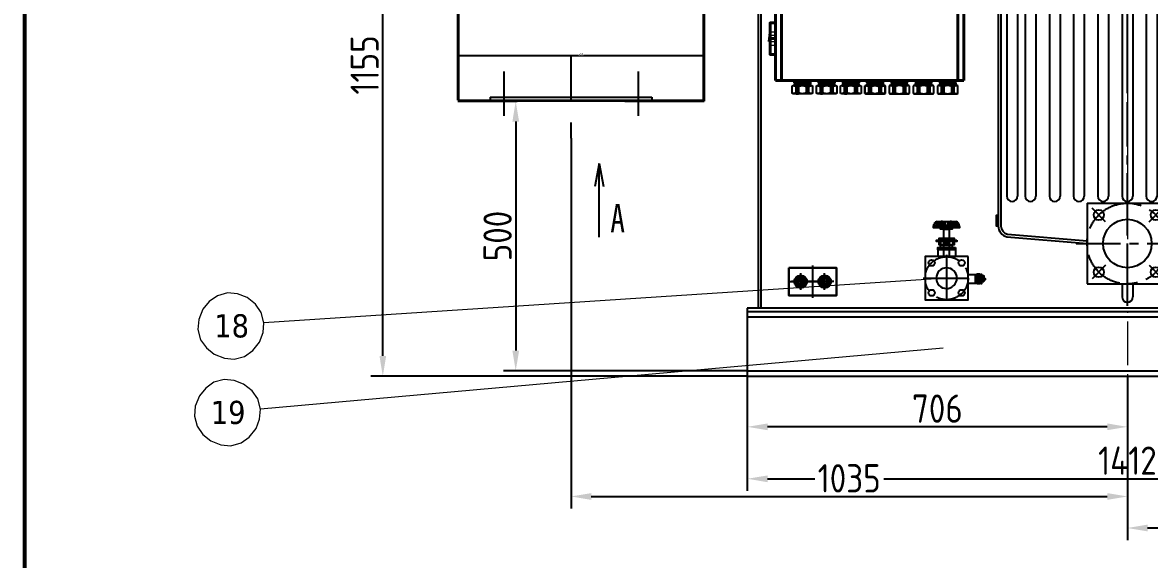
# Model space of a CAD drawing. Header units: millimetres. Extents: x 834 to 15818, y 1166 to 7882.
# Drawn here: x 1418 to 3511, y 5020 to 6016 of the extents above; entities that cross this region are included whole.
import ezdxf

# ---------------------------------------------------------------- set-up
doc = ezdxf.new("R2010")
doc.units = ezdxf.units.MM
doc.header["$LTSCALE"] = 13
for name, pattern in [('4 点画线', [9, 6.25, -1.25, 0.25, -1.25]), ('CENTER', [50.8, 31.75, -6.35, 6.35, -6.35]), ('CENTERX2', [101.6, 63.5, -12.7, 12.7, -12.7]), ('EB_DASHDOT', [39, 30, -3, 3, -3]), ('HIDDEN', [9.525, 6.35, -3.175])]:
    doc.linetypes.add(name, pattern=pattern)
doc.layers.get('0').update_dxf_attribs({"color": 1, "linetype": 'CENTER'})
for name, color, linetype in [('1', 4, 'Continuous'), ('2', 3, 'Continuous'), ('4', 2, 'HIDDEN'), ('粗实线', 4, 'Continuous')]:
    doc.layers.add(name, color=color, linetype=linetype)
for name, color, linetype, lineweight in [('2-0.13', 3, 'Continuous', 13), ('CAXA1', 1, 'EB_DASHDOT', 25), ('标注、文本', 3, 'Continuous', 25), ('铁心', 3, 'Continuous', 0)]:
    doc.layers.add(name, color=color, linetype=linetype, lineweight=lineweight)
doc.styles.add('11', font='')
doc.styles.get("Standard").update_dxf_attribs({"font": 'gbenor.shx', "bigfont": 'gbcbig.shx'})
doc.styles.add('Tahoma$001', font='tahoma.ttf', dxfattribs={"height": 2.159784})
doc.styles.get('11').set_extended_font_data('FangSong_GB2312')
doc.dimstyles.new('丁晓菲', dxfattribs={"dimscale": 15, "dimtxt": 3.5, "dimasz": 2.5, "dimexe": 1.5, "dimexo": 0, "dimgap": 0.5, "dimtad": 1, "dimtoh": 1, "dimtxsty": 'Standard', "dimcen": 2.5, "dimclrd": 3, "dimclre": 3, "dimclrt": 2, "dimadec": 0, "dimazin": 0, "dimtfac": 1, "dimtmove": 0, "dimatfit": 2, "dimfxl": 1.5, "dimarcsym": 0})

# ---------------------------------------------------------------- blocks, each defined once
blk = doc.blocks.new('12584251')
for p, q in [((84533.1, -183664.3), (84508.1, -183639.2)), ((84613.8, -183664.3), (84638.9, -183639.2)), ((85073.1, -183664.3), (85048.1, -183639.2)), ((85153.8, -183664.3), (85178.9, -183639.2)), ((84533.1, -183745), (84508.1, -183770)), ((84613.8, -183745), (84638.9, -183770)), ((85073.1, -183745), (85048.1, -183770)), ((85153.8, -183745), (85178.9, -183770)), ((84533.1, -184664.3), (84508.1, -184639.2)), ((84613.8, -184664.3), (84638.9, -184639.2)), ((85073.1, -184664.3), (85048.1, -184639.2)), ((85153.8, -184664.3), (85178.9, -184639.2)), ((84533.1, -184745), (84508.1, -184770)), ((84613.8, -184745), (84638.9, -184770)), ((85073.1, -184745), (85048.1, -184770)), ((85153.8, -184745), (85178.9, -184770))]:
    blk.add_line(p, q)
at = {"layer": '1'}
for p, q in [((84498.5, -183629.6), (84648.5, -183629.6)), ((84498.5, -183629.6), (84498.5, -183779.6)), ((84648.5, -183629.6), (84648.5, -183779.6)), ((85038.5, -183629.6), (85188.5, -183629.6)), ((85038.5, -183629.6), (85038.5, -183779.6)), ((85188.5, -183629.6), (85188.5, -183779.6)), ((84498.5, -183704.6), (84350.9, -183716.8)), ((84498.5, -183709.7), (84351.4, -183721.8)), ((84796.1, -183716.8), (84648.5, -183704.6)), ((84795.6, -183721.8), (84648.5, -183709.7)), ((85038.5, -183704.6), (84890.9, -183716.8)), ((85038.5, -183709.7), (84891.4, -183721.8)), ((85336.1, -183716.8), (85188.5, -183704.6)), ((85335.6, -183721.8), (85188.5, -183709.7)), ((84333.5, -183737.2), (84333.5, -184411.4)), ((84338.5, -183737.2), (84338.5, -184411.4)), ((84808.5, -183737.2), (84808.5, -184411.4)), ((84808.5, -183737.2), (84808.5, -184411.4)), ((84813.5, -183737.2), (84813.5, -184411.4)), ((84873.5, -183737.2), (84873.5, -184411.4)), ((84878.5, -183737.2), (84878.5, -184411.4)), ((85348.5, -183737.2), (85348.5, -184411.4)), ((85348.5, -183737.2), (85348.5, -184411.4)), ((85353.5, -183737.2), (85353.5, -184411.4)), ((84498.5, -183779.6), (84648.5, -183779.6)), ((85038.5, -183779.6), (85188.5, -183779.6)), ((84349.5, -183792.7), (84349.5, -184411.4)), ((84369.5, -183792.7), (84369.5, -184411.4)), ((84383.5, -183792.7), (84383.5, -184411.4)), ((84403.5, -183792.7), (84403.5, -184411.4)), ((84428.5, -183792.7), (84428.5, -184411.4)), ((84448.5, -183792.7), (84448.5, -184411.4)), ((84473.5, -183792.7), (84473.5, -184411.4)), ((84493.5, -183792.7), (84493.5, -184411.4)), ((84518.5, -183792.7), (84518.5, -184411.4)), ((84538.5, -183792.7), (84538.5, -184411.4)), ((84563.5, -183792.7), (84563.5, -184411.4)), ((84583.5, -183792.7), (84583.5, -184411.4)), ((84608.5, -183792.7), (84608.5, -184411.4)), ((84628.5, -183792.7), (84628.5, -184411.4)), ((84653.5, -183792.7), (84653.5, -184411.4)), ((84673.5, -183792.7), (84673.5, -184411.4)), ((84698.5, -183792.7), (84698.5, -184411.4)), ((84718.5, -183792.7), (84718.5, -184411.4)), ((84743.5, -183792.7), (84743.5, -184411.4)), ((84763.5, -183792.7), (84763.5, -184411.4)), ((84774.8, -183792.7), (84774.8, -184411.4)), ((84794.8, -183792.7), (84794.8, -184411.4)), ((84889.5, -183792.7), (84889.5, -184411.4)), ((84909.5, -183792.7), (84909.5, -184411.4)), ((84923.5, -183792.7), (84923.5, -184411.4)), ((84943.5, -183792.7), (84943.5, -184411.4)), ((84968.5, -183792.7), (84968.5, -184411.4)), ((84988.5, -183792.7), (84988.5, -184411.4)), ((85013.5, -183792.7), (85013.5, -184411.4)), ((85033.5, -183792.7), (85033.5, -184411.4)), ((85058.5, -183792.7), (85058.5, -184411.4)), ((85078.5, -183792.7), (85078.5, -184411.4)), ((85103.5, -183792.7), (85103.5, -184411.4)), ((85123.5, -183792.7), (85123.5, -184411.4)), ((85148.5, -183792.7), (85148.5, -184411.4)), ((85168.5, -183792.7), (85168.5, -184411.4)), ((85193.5, -183792.7), (85193.5, -184411.4)), ((85213.5, -183792.7), (85213.5, -184411.4)), ((85238.5, -183792.7), (85238.5, -184411.4)), ((85258.5, -183792.7), (85258.5, -184411.4)), ((85283.5, -183792.7), (85283.5, -184411.4)), ((85303.5, -183792.7), (85303.5, -184411.4)), ((85314.8, -183792.7), (85314.8, -184411.4)), ((85334.8, -183792.7), (85334.8, -184411.4)), ((84813.5, -184042.3), (84816.5, -184042.3)), ((84813.5, -184062.3), (84813.5, -184042.3)), ((84816.5, -184042.3), (84816.5, -184062.3)), ((85353.5, -184042.3), (85356.5, -184042.3)), ((85353.5, -184062.3), (85353.5, -184042.3)), ((85356.5, -184042.3), (85356.5, -184062.3)), ((84816.5, -184062.3), (84813.5, -184062.3)), ((85356.5, -184062.3), (85353.5, -184062.3)), ((84333.5, -184411.4), (84333.5, -184672.1)), ((84338.5, -184411.4), (84338.5, -184672.1)), ((84349.5, -184411.4), (84349.5, -184616.5)), ((84369.5, -184411.4), (84369.5, -184616.5)), ((84383.5, -184411.4), (84383.5, -184616.5)), ((84403.5, -184411.4), (84403.5, -184616.5)), ((84428.5, -184411.4), (84428.5, -184616.5)), ((84448.5, -184411.4), (84448.5, -184616.5)), ((84473.5, -184411.4), (84473.5, -184616.5)), ((84493.5, -184411.4), (84493.5, -184616.5)), ((84518.5, -184411.4), (84518.5, -184616.5)), ((84538.5, -184411.4), (84538.5, -184616.5)), ((84563.5, -184411.4), (84563.5, -184616.5)), ((84583.5, -184411.4), (84583.5, -184616.5)), ((84608.5, -184411.4), (84608.5, -184616.5)), ((84628.5, -184411.4), (84628.5, -184616.5)), ((84653.5, -184411.4), (84653.5, -184616.5)), ((84673.5, -184411.4), (84673.5, -184616.5)), ((84698.5, -184411.4), (84698.5, -184616.5)), ((84718.5, -184411.4), (84718.5, -184616.5)), ((84743.5, -184411.4), (84743.5, -184616.5)), ((84763.5, -184411.4), (84763.5, -184616.5)), ((84774.8, -184411.4), (84774.8, -184616.5)), ((84794.8, -184411.4), (84794.8, -184616.5)), ((84808.5, -184411.4), (84808.5, -184616.5)), ((84808.5, -184411.4), (84808.5, -184672.1)), ((84813.5, -184411.4), (84813.5, -184672.1)), ((84873.5, -184411.4), (84873.5, -184672.1)), ((84878.5, -184411.4), (84878.5, -184672.1)), ((84889.5, -184411.4), (84889.5, -184616.5)), ((84909.5, -184411.4), (84909.5, -184616.5)), ((84923.5, -184411.4), (84923.5, -184616.5)), ((84943.5, -184411.4), (84943.5, -184616.5)), ((84968.5, -184411.4), (84968.5, -184616.5)), ((84988.5, -184411.4), (84988.5, -184616.5)), ((85013.5, -184411.4), (85013.5, -184616.5)), ((85033.5, -184411.4), (85033.5, -184616.5)), ((85058.5, -184411.4), (85058.5, -184616.5)), ((85078.5, -184411.4), (85078.5, -184616.5)), ((85103.5, -184411.4), (85103.5, -184616.5)), ((85123.5, -184411.4), (85123.5, -184616.5)), ((85148.5, -184411.4), (85148.5, -184616.5)), ((85168.5, -184411.4), (85168.5, -184616.5)), ((85193.5, -184411.4), (85193.5, -184616.5)), ((85213.5, -184411.4), (85213.5, -184616.5)), ((85238.5, -184411.4), (85238.5, -184616.5)), ((85258.5, -184411.4), (85258.5, -184616.5)), ((85283.5, -184411.4), (85283.5, -184616.5)), ((85303.5, -184411.4), (85303.5, -184616.5)), ((85314.8, -184411.4), (85314.8, -184616.5)), ((85334.8, -184411.4), (85334.8, -184616.5)), ((85348.5, -184411.4), (85348.5, -184616.5)), ((85348.5, -184411.4), (85348.5, -184672.1)), ((85353.5, -184411.4), (85353.5, -184672.1)), ((84498.5, -184629.6), (84648.5, -184629.6)), ((84498.5, -184629.6), (84498.5, -184779.6)), ((84648.5, -184629.6), (84648.5, -184779.6)), ((85038.5, -184629.6), (85188.5, -184629.6)), ((85038.5, -184629.6), (85038.5, -184779.6)), ((85188.5, -184629.6), (85188.5, -184779.6)), ((84349.7, -184692.4), (84498.5, -184704.6)), ((84350.6, -184687.4), (84498.5, -184699.6)), ((84796.4, -184687.4), (84648.5, -184699.6)), ((84797.3, -184692.4), (84648.5, -184704.6)), ((84889.7, -184692.4), (85038.5, -184704.6)), ((84890.6, -184687.4), (85038.5, -184699.6)), ((85336.4, -184687.4), (85188.5, -184699.6)), ((85337.3, -184692.4), (85188.5, -184704.6)), ((84498.5, -184779.6), (84648.5, -184779.6)), ((84563.5, -184779.6), (84563.5, -184803.6)), ((84583.5, -184779.6), (84583.5, -184803.6)), ((85038.5, -184779.6), (85188.5, -184779.6)), ((85103.5, -184779.6), (85103.5, -184803.6)), ((85123.5, -184779.6), (85123.5, -184803.6))]:
    blk.add_line(p, q, dxfattribs=at)
at = {"layer": '1', "color": 1, "linetype": 'CENTERX2', "lineweight": -3, "ltscale": 0.1}
for p, q in [((84673.3, -183704.6), (84473.7, -183704.6)), ((85213.3, -183704.6), (85013.7, -183704.6)), ((84573.5, -184788.9), (84573.5, -184411.4)), ((85113.5, -184788.9), (85113.5, -184411.4)), ((84573.5, -184820), (84573.5, -184613.2)), ((85113.5, -184820), (85113.5, -184613.2)), ((84478.4, -184704.6), (84668.5, -184704.6)), ((85018.4, -184704.6), (85208.5, -184704.6))]:
    blk.add_line(p, q, dxfattribs=at)
at = {"layer": '1'}
for points in [[(84333.5, -183737.2), (84330.5, -183737.2), (84330.5, -183757.2), (84333.5, -183757.2)], [(84813.5, -183737.2), (84816.5, -183737.2), (84816.5, -183757.2), (84813.5, -183757.2)], [(84873.5, -183737.2), (84870.5, -183737.2), (84870.5, -183757.2), (84873.5, -183757.2)], [(85353.5, -183737.2), (85356.5, -183737.2), (85356.5, -183757.2), (85353.5, -183757.2)], [(84333.5, -184042.3), (84330.5, -184042.3), (84330.5, -184062.3), (84333.5, -184062.3)], [(84873.5, -184042.3), (84870.5, -184042.3), (84870.5, -184062.3), (84873.5, -184062.3)], [(84333.5, -184672.1), (84330.5, -184672.1), (84330.5, -184652.1), (84333.5, -184652.1)], [(84813.5, -184672.1), (84816.5, -184672.1), (84816.5, -184652.1), (84813.5, -184652.1)], [(84873.5, -184672.1), (84870.5, -184672.1), (84870.5, -184652.1), (84873.5, -184652.1)], [(85353.5, -184672.1), (85356.5, -184672.1), (85356.5, -184652.1), (85353.5, -184652.1)]]:
    blk.add_lwpolyline(points, close=True, dxfattribs=at)
at = {"layer": '1', "color": 1, "linetype": 'CENTERX2', "lineweight": -3, "ltscale": 0.1}
for centre in [(84573.5, -183704.6), (85113.5, -183704.6), (84573.5, -184704.6), (85113.5, -184704.6)]:
    blk.add_circle(centre, 75, dxfattribs=at)
at = {"layer": '1'}
for centre, radius in [((84520.5, -183651.6), 9.5), ((84573.5, -183704.6), 45), ((84626.5, -183651.6), 9.5), ((85060.5, -183651.6), 9.5), ((85113.5, -183704.6), 45), ((85166.5, -183651.6), 9.5), ((84520.5, -183757.7), 9.5), ((84626.5, -183757.7), 9.5), ((85060.5, -183757.7), 9.5), ((85166.5, -183757.7), 9.5), ((84520.5, -184651.6), 9.5), ((84626.5, -184651.6), 9.5), ((85060.5, -184651.6), 9.5), ((85166.5, -184651.6), 9.5), ((84573.5, -184704.6), 45), ((85113.5, -184704.6), 45), ((84520.5, -184757.7), 9.5), ((84626.5, -184757.7), 9.5), ((85060.5, -184757.7), 9.5), ((85166.5, -184757.7), 9.5)]:
    blk.add_circle(centre, radius, dxfattribs=at)
for centre, radius, start, end in [((84354.6, -183737.6), 21.1, 100.2226, 178.8366), ((84354.7, -183737.7), 16.2, 101.8342, 178.417), ((84792.3, -183737.7), 16.2, 1.583, 78.1658), ((84792.4, -183737.6), 21.1, 1.1634, 79.7774), ((84894.6, -183737.6), 21.1, 100.2226, 178.8366), ((84894.7, -183737.7), 16.2, 101.8342, 178.417), ((85332.3, -183737.7), 16.2, 1.583, 78.1658), ((85332.4, -183737.6), 21.1, 1.1634, 79.7774), ((84359.5, -183792.7), 10, 0, 180), ((84393.5, -183792.7), 10, 0, 180), ((84438.5, -183792.7), 10, 0, 180), ((84483.5, -183792.7), 10, 0, 180), ((84528.5, -183792.7), 10, 0, 180), ((84573.5, -183792.7), 10, 0, 180), ((84618.5, -183792.7), 10, 0, 180), ((84663.5, -183792.7), 10, 0, 180), ((84708.5, -183792.7), 10, 0, 180), ((84753.5, -183792.7), 10, 0, 180), ((84784.8, -183792.7), 10, 0, 180), ((84899.5, -183792.7), 10, 0, 180), ((84933.5, -183792.7), 10, 0, 180), ((84978.5, -183792.7), 10, 0, 180), ((85023.5, -183792.7), 10, 0, 180), ((85068.5, -183792.7), 10, 0, 180), ((85113.5, -183792.7), 10, 0, 180), ((85158.5, -183792.7), 10, 0, 180), ((85203.5, -183792.7), 10, 0, 180), ((85248.5, -183792.7), 10, 0, 180), ((85293.5, -183792.7), 10, 0, 180), ((85324.8, -183792.7), 10, 0, 180), ((84359.5, -184616.5), 10, 180, 0), ((84393.5, -184616.5), 10, 180, 0), ((84438.5, -184616.5), 10, 180, 0), ((84483.5, -184616.5), 10, 180, 0), ((84528.5, -184616.5), 10, 180, 0), ((84573.5, -184616.5), 10, 180, 0), ((84618.5, -184616.5), 10, 180, 0), ((84663.5, -184616.5), 10, 180, 0), ((84708.5, -184616.5), 10, 180, 0), ((84753.5, -184616.5), 10, 180, 0), ((84784.8, -184616.5), 10, 180, 0), ((84899.5, -184616.5), 10, 180, 0), ((84933.5, -184616.5), 10, 180, 0), ((84978.5, -184616.5), 10, 180, 0), ((85023.5, -184616.5), 10, 180, 0), ((85068.5, -184616.5), 10, 180, 0), ((85113.5, -184616.5), 10, 180, 0), ((85158.5, -184616.5), 10, 180, 0), ((85203.5, -184616.5), 10, 180, 0), ((85248.5, -184616.5), 10, 180, 0), ((85293.5, -184616.5), 10, 180, 0), ((85324.8, -184616.5), 10, 180, 0), ((84355, -184671.5), 21.5, 181.5234, 255.7496), ((84355, -184671.5), 16.5, 181.9696, 254.513), ((84792, -184671.5), 16.5, 285.487, 358.0304), ((84792, -184671.5), 21.5, 284.2504, 358.4766), ((84895, -184671.5), 21.5, 181.5234, 255.7496), ((84895, -184671.5), 16.5, 181.9696, 254.513), ((85332, -184671.5), 16.5, 285.487, 358.0304), ((85332, -184671.5), 21.5, 284.2504, 358.4766), ((84573.5, -184803.6), 10, 180, 0), ((85113.5, -184803.6), 10, 180, 0)]:
    blk.add_arc(centre, radius, start, end, dxfattribs=at)
at = {"layer": 'CAXA1', "color": 1}
for p, q in [((84573.5, -184411.4), (84573.5, -183579.6)), ((85113.5, -184411.4), (85113.5, -183579.6))]:
    blk.add_line(p, q, dxfattribs=at)
blk = doc.blocks.new('电缆管接头(M32)')
at = {"color": 1}
for p, q in [((15.2, 0), (-15.2, 0)), ((15.2, -4.5), (-15.2, -4.5))]:
    blk.add_line(p, q, dxfattribs=at)
at = {"color": 1, "lineweight": 15}
for p, q in [((-16, -5), (-15.2, -4.5)), ((-16, -5), (-15.2, -5.5)), ((-16, -5.9), (-15.2, -5.5)), ((-16, -5.9), (-15.2, -6.4)), ((-16, -6.9), (-15.2, -6.4)), ((-16, -6.9), (-15.2, -7.4)), ((-16, -7.9), (-15.2, -7.4)), ((-16, -7.9), (-16, -9.3)), ((16, -9.3), (-16, -9.3)), ((-15.2, -4.5), (15.2, -5.5)), ((-15.2, -5.5), (15.2, -6.4)), ((-15.2, -6.4), (15.2, -7.4)), ((-15.2, -7.4), (15.2, -8.3)), ((16, -5), (15.2, -4.5)), ((16, -5), (15.2, -5.5)), ((16, -5.9), (15.2, -5.5)), ((16, -5.9), (15.2, -6.4)), ((16, -6.9), (15.2, -6.4)), ((16, -6.9), (15.2, -7.4)), ((16, -7.9), (15.2, -7.4)), ((16, -7.9), (15.2, -8.3)), ((16, -8.8), (15.2, -8.3)), ((16, -8.8), (16, -9.3))]:
    blk.add_line(p, q, dxfattribs=at)
at = {"color": 1}
for points in [[(-15.2, 0), (-15.2, -4.2)], [(-9.2, 0), (-9.2, -3.4)], [(-9.2, 0), (-9.2, -3.4)], [(-6, 0), (-6, -3.4)], [(-6, -3.4), (-6, 0)], [(6, -3.4), (6, 0)], [(6, 0), (6, -3.4)], [(6, -3.4), (6, 0)], [(9.2, 0), (9.2, -3.4)], [(9.2, 0), (9.2, -3.4)], [(15.2, -4.2), (15.2, 0)], [(-19, -9.6), (-19, -23.9)], [(17.2, -9.3), (-17.2, -9.3)], [(-13.8, -4.5), (13.8, -4.5)], [(-7.5, -9.3), (-11.5, -9.3)], [(-11.5, -10.7), (-11.5, -22.9)], [(-11.5, -10.7), (-11.5, -22.9)], [(-9.2, -4.5), (-6, -4.5)], [(7.5, -9.3), (-7.5, -9.3)], [(-7.5, -10.7), (-7.5, -22.9)], [(-7.5, -22.9), (-7.5, -10.7)], [(-6, -4.5), (6, -4.5)], [(9.2, -4.5), (6, -4.5)], [(7.5, -9.3), (11.5, -9.3)], [(7.5, -22.9), (7.5, -10.7)], [(7.5, -10.7), (7.5, -22.9)], [(7.5, -22.9), (7.5, -10.7)], [(11.5, -10.7), (11.5, -22.9)], [(11.5, -10.7), (11.5, -22.9)], [(19, -23.9), (19, -9.6)], [(-17.2, -24.3), (17.2, -24.3)], [(-11.5, -24.3), (-7.5, -24.3)], [(-7.5, -24.3), (7.5, -24.3)], [(11.5, -24.3), (7.5, -24.3)]]:
    blk.add_lwpolyline(points, dxfattribs=at)
for points in [[(-6, -3.4), (-9.2, -3.4), (-9.2, 0), (-6, 0)], [(6, -3.4), (9.2, -3.4), (9.2, 0), (6, 0)], [(-7.5, -22.9), (-11.5, -22.9), (-11.5, -10.7), (-7.5, -10.7)], [(7.5, -22.9), (11.5, -22.9), (11.5, -10.7), (7.5, -10.7)]]:
    blk.add_lwpolyline(points, close=True, dxfattribs=at)
for centre, radius, start, end in [((-8.1, -59.8), 51.4, 100.2815, 102.2979), ((-26.4, -59.8), 51.4, 73.1437, 79.7185), ((-6.4, 35.9), 41.1, 257.7021, 259.7185), ((-21.1, 35.9), 41.1, 280.2815, 286.8563), ((7.4, -59.8), 51.4, 100.2815, 106.8563), ((5.9, 35.9), 41.1, 253.1437, 259.7185), ((-5.9, 35.9), 41.1, 280.2815, 286.8563), ((-7.4, -59.8), 51.4, 73.1437, 79.7185), ((21.1, 35.9), 41.1, 253.1437, 259.7185), ((26.4, -59.8), 51.4, 100.2815, 106.8563), ((6.4, 35.9), 41.1, 280.2815, 282.2979), ((8.1, -59.8), 51.4, 77.7021, 79.7185), ((-8.1, 26.3), 51.4, 257.7021, 259.7185), ((-26.4, 26.3), 51.4, 280.2815, 286.8563), ((7.4, 26.3), 51.4, 253.1437, 259.7185), ((-7.4, 26.3), 51.4, 280.2815, 286.8563), ((26.4, 26.3), 51.4, 253.1437, 259.7185), ((8.1, 26.3), 51.4, 280.2815, 282.2979)]:
    blk.add_arc(centre, radius, start, end, dxfattribs=at)
blk = doc.blocks.new('A$C2B530F52')
at = {"color": 0, "lineweight": 13}
for p, q in [((0, 8), (0, 1)), ((16.8, 9), (2.4, 9)), ((2.4, 0), (16.8, 0)), ((4.8, 8), (4.8, 1)), ((14.4, 8), (14.4, 1)), ((19.2, 1), (19.2, 8))]:
    blk.add_line(p, q, dxfattribs=at)
for centre, radius, start, end in [((2.4, 5.6), 3.38, 44.7603, 135.2397), ((2.4, 3.4), 3.38, 224.7603, 315.2397), ((9.6, -3), 12, 66.4634, 113.5366), ((9.6, 12), 12, 246.4634, 293.5366), ((16.8, 5.6), 3.38, 44.7603, 135.2397), ((16.8, 3.4), 3.38, 224.7603, 315.2397)]:
    blk.add_arc(centre, radius, start, end, dxfattribs=at)
blk = doc.blocks.new('*D793')
at = {"layer": 'Defpoints', "color": 0, "transparency": 16777216}
for p in [(2087.3, 6514.7), (2700.4, 6514.7), (2764.4, 5359.7)]:
    blk.add_point(p, dxfattribs=at)
at = {"layer": '标注、文本', "color": 3, "lineweight": -2, "transparency": 16777216}
for p, q in [((2700.4, 6514.7), (2064.8, 6514.7)), ((2087.3, 5397.2), (2087.3, 6477.2)), ((2764.4, 5359.7), (2064.8, 5359.7))]:
    blk.add_line(p, q, dxfattribs=at)
at = {"layer": '标注、文本', "color": 3, "transparency": 16777216}
for points in [[(2081.1, 6477.2), (2093.6, 6477.2), (2087.3, 6514.7)], [(2081.1, 5397.2), (2093.6, 5397.2), (2087.3, 5359.7)]]:
    blk.add_solid(points, dxfattribs=at)
at = {"layer": '标注、文本', "color": 2, "transparency": 16777216, "insert": (2053.6, 5937.2), "char_height": 52.5, "attachment_point": 5, "rotation": 90, "bg_fill": 3, "box_fill_scale": 1.1, "bg_fill_color": 256, "bg_fill_true_color": 13158600, "bg_fill_transparency": 0}
blk.add_mtext('1155', dxfattribs=at)
blk = doc.blocks.new('*D797')
at = {"layer": 'Defpoints', "color": 0, "transparency": 16777216}
for p in [(2764.4, 5359.7), (3470.4, 5359.7), (2764.4, 5265.6)]:
    blk.add_point(p, dxfattribs=at)
at = {"layer": '标注、文本', "color": 3, "lineweight": -2, "transparency": 16777216}
for p, q in [((2764.4, 5359.7), (2764.4, 5243.1)), ((3470.4, 5359.7), (3470.4, 5243.1)), ((3432.9, 5265.6), (2801.9, 5265.6))]:
    blk.add_line(p, q, dxfattribs=at)
at = {"layer": '标注、文本', "color": 3, "transparency": 16777216}
for points in [[(2801.9, 5271.9), (2801.9, 5259.4), (2764.4, 5265.6)], [(3432.9, 5271.9), (3432.9, 5259.4), (3470.4, 5265.6)]]:
    blk.add_solid(points, dxfattribs=at)
at = {"layer": '标注、文本', "color": 2, "transparency": 16777216, "insert": (3117.4, 5299.4), "char_height": 52.5, "attachment_point": 5, "bg_fill": 3, "box_fill_scale": 1.1, "bg_fill_color": 256, "bg_fill_true_color": 13158600, "bg_fill_transparency": 0}
blk.add_mtext('706', dxfattribs=at)
blk = doc.blocks.new('*D798')
at = {"layer": 'Defpoints', "color": 0, "transparency": 16777216}
for p in [(2764.4, 5359.7), (4176.4, 5359.7), (4176.4, 5169.2)]:
    blk.add_point(p, dxfattribs=at)
at = {"layer": '标注、文本', "color": 3, "lineweight": -2, "transparency": 16777216}
for p, q in [((2764.4, 5359.7), (2764.4, 5146.7)), ((4176.4, 5359.7), (4176.4, 5146.7)), ((2801.9, 5169.2), (4138.9, 5169.2))]:
    blk.add_line(p, q, dxfattribs=at)
at = {"layer": '标注、文本', "color": 3, "transparency": 16777216}
for points in [[(2801.9, 5175.4), (2801.9, 5162.9), (2764.4, 5169.2)], [(4138.9, 5175.4), (4138.9, 5162.9), (4176.4, 5169.2)]]:
    blk.add_solid(points, dxfattribs=at)
at = {"layer": '标注、文本', "color": 2, "transparency": 16777216, "insert": (3470.4, 5202.9), "char_height": 52.5, "attachment_point": 5, "bg_fill": 3, "box_fill_scale": 1.1, "bg_fill_color": 256, "bg_fill_true_color": 13158600, "bg_fill_transparency": 0}
blk.add_mtext('1412', dxfattribs=at)
blk = doc.blocks.new('*D799')
at = {"layer": 'Defpoints', "color": 0, "transparency": 16777216}
for p in [(2436.9, 5801.2), (3470.4, 5359.7), (3470.4, 5136.4)]:
    blk.add_point(p, dxfattribs=at)
at = {"layer": '标注、文本', "color": 3, "lineweight": -2, "transparency": 16777216}
for p, q in [((2436.9, 5801.2), (2436.9, 5113.9)), ((3470.4, 5359.7), (3470.4, 5113.9)), ((2474.4, 5136.4), (3432.9, 5136.4))]:
    blk.add_line(p, q, dxfattribs=at)
at = {"layer": '标注、文本', "color": 3, "transparency": 16777216}
for points in [[(2474.4, 5142.6), (2474.4, 5130.1), (2436.9, 5136.4)], [(3432.9, 5142.6), (3432.9, 5130.1), (3470.4, 5136.4)]]:
    blk.add_solid(points, dxfattribs=at)
at = {"layer": '标注、文本', "color": 2, "transparency": 16777216, "insert": (2953.6, 5170.1), "char_height": 52.5, "attachment_point": 5, "bg_fill": 3, "box_fill_scale": 1.1, "bg_fill_color": 256, "bg_fill_true_color": 13158600, "bg_fill_transparency": 0}
blk.add_mtext('1035', dxfattribs=at)
blk = doc.blocks.new('*D800')
at = {"layer": 'Defpoints', "color": 0, "transparency": 16777216}
for p in [(3470.4, 5359.7), (4432.2, 5359.7), (4432.2, 5077.9)]:
    blk.add_point(p, dxfattribs=at)
at = {"layer": '标注、文本', "color": 3, "lineweight": -2, "transparency": 16777216}
for p, q in [((3470.4, 5359.7), (3470.4, 5055.4)), ((4432.2, 5359.7), (4432.2, 5055.4)), ((3507.9, 5077.9), (4394.7, 5077.9))]:
    blk.add_line(p, q, dxfattribs=at)
at = {"layer": '标注、文本', "color": 3, "transparency": 16777216}
for points in [[(3507.9, 5084.1), (3507.9, 5071.6), (3470.4, 5077.9)], [(4394.7, 5084.1), (4394.7, 5071.6), (4432.2, 5077.9)]]:
    blk.add_solid(points, dxfattribs=at)
at = {"layer": '标注、文本', "color": 2, "transparency": 16777216, "insert": (3951.3, 5111.6), "char_height": 52.5, "attachment_point": 5, "bg_fill": 3, "box_fill_scale": 1.1, "bg_fill_color": 256, "bg_fill_true_color": 13158600, "bg_fill_transparency": 0}
blk.add_mtext('960', dxfattribs=at)
blk = doc.blocks.new('A$C1DFE2BEF')
at = {"layer": '粗实线'}
h = blk.add_hatch(color=256, dxfattribs=at)
h.dxf.hatch_style = 2
h.paths.add_polyline_path([(99.9, 51.8), (99.9, 32.8), (104.9, 32.8)])
h = blk.add_hatch(color=256, dxfattribs=at)
h.dxf.hatch_style = 2
h.paths.add_polyline_path([(99.9, 51.8), (104.9, 51.8), (104.9, 32.8)])
at = {"layer": '1', "color": 1, "linetype": 'CENTERX2', "lineweight": -3, "ltscale": 0.1}
for p, q in [((43.3, 87.1), (43.3, 0)), ((0, 43.6), (86.7, 43.6))]:
    blk.add_line(p, q, dxfattribs=at)
at = {"layer": '1'}
blk.add_lwpolyline([(83.3, 83.6), (3.3, 83.6), (3.3, 3.6), (83.3, 3.6)], close=True, dxfattribs=at)
at = {"layer": '1', "color": 1, "linetype": 'CENTERX2', "lineweight": -3, "ltscale": 0.1}
blk.add_circle((43.3, 43.6), 40, dxfattribs=at)
at = {"layer": '1'}
for centre in [(15.5, 72), (71.2, 72), (15.5, 16.4), (71.2, 16.4)]:
    blk.add_circle(centre, 5.76, dxfattribs=at)
blk.add_arc((43.3, 43.6), 19.2, 305.0033, 302.381, dxfattribs=at)
at = {"layer": '粗实线'}
for points in [[(25.6, 148.6), (23, 147.3), (20.5, 144.8)], [(25.6, 147.3), (23, 146), (20.5, 144.8)], [(35.7, 148.6), (33.2, 148.6), (29.4, 146), (28.1, 142.2)], [(38.3, 142.2), (37, 147.3), (35.7, 148.6)], [(48.4, 142.2), (49.7, 147.3), (49.7, 148.6)], [(58.6, 142.2), (56, 146), (52.2, 148.6)], [(66.2, 144.8), (63.7, 147.3), (61.1, 148.6)], [(64.9, 144.8), (63.7, 146), (61.1, 147.3)], [(67.5, 139.7), (67.5, 137.1), (19.2, 137.1), (19.2, 139.7)], [(58.6, 139.7), (67.5, 139.7), (67.5, 137.1), (19.2, 137.1), (19.2, 139.7), (28.1, 139.7)], [(25.6, 146), (24.3, 144.8), (23, 143.5)], [(25.6, 144.8), (24.3, 144.8), (23, 143.5)], [(33.2, 146), (31.9, 144.8), (30.6, 142.2)], [(33.2, 144.8), (31.9, 144.8), (30.6, 142.2)], [(30.6, 137.1), (30.6, 142.2), (30.6, 139.7)], [(30.6, 139.7), (56, 139.7)], [(35.7, 142.2), (35.7, 144.8), (34.5, 146)], [(35.7, 142.2), (34.5, 144.8)], [(35.7, 144.8), (35.7, 146)], [(52.2, 146), (51, 146), (51, 144.8), (51, 142.2)], [(52.2, 144.8), (51, 144.8)], [(56, 142.2), (54.8, 144.8), (52.2, 146)], [(56, 142.2), (54.8, 144.8), (52.2, 144.8)], [(56, 137.1), (56, 142.2), (56, 139.7)], [(63.7, 143.5), (62.4, 144.8), (61.1, 146)], [(63.7, 143.5), (62.4, 144.8), (61.1, 144.8)], [(29.4, 114.3), (29.4, 118.1), (57.3, 118.1), (57.3, 114.3)], [(57.3, 111.7), (57.3, 105.4), (29.4, 105.4), (29.4, 111.7)], [(83.3, 50.5), (97.3, 50.5), (97.3, 34), (83.3, 34)], [(108.7, 35.3), (108.7, 49.3), (108.7, 50.5), (107.5, 50.5)], [(110, 36.6), (110, 48), (108.7, 48)], [(112.6, 36.6), (112.6, 48), (110, 48)], [(112.6, 48), (112.6, 46.7)], [(115.1, 42.9), (115.1, 41.7), (113.8, 41.7), (113.8, 42.9), (115.1, 42.9), (115.1, 40.4), (115.1, 42.9), (115.1, 41.7), (115.1, 40.4)], [(107.5, 34), (108.7, 34), (108.7, 35.3)], [(110, 36.6), (108.7, 35.3)], [(112.6, 36.6), (112.6, 37.8)]]:
    blk.add_lwpolyline(points, dxfattribs=at)
for points in [[(53.5, 137.1), (53.5, 134.6), (31.9, 134.6), (31.9, 137.1)], [(48.4, 134.6), (48.4, 83.6), (38.3, 83.6), (38.3, 134.6)], [(62.4, 114.3), (62.4, 113), (24.3, 113), (24.3, 114.3)], [(62.4, 113), (62.4, 111.7), (24.3, 111.7), (24.3, 113)], [(53.5, 105.4), (53.5, 100.3), (31.9, 100.3), (31.9, 105.4)], [(59.9, 100.3), (59.9, 96.5), (26.8, 96.5), (26.8, 100.3)], [(99.9, 49.3), (99.9, 35.3), (97.3, 35.3), (97.3, 49.3)], [(104.9, 51.8), (104.9, 32.8), (99.9, 32.8), (99.9, 51.8)], [(107.5, 50.5), (107.5, 34), (106.2, 34), (106.2, 50.5)], [(113.8, 44.2), (113.8, 40.4), (112.6, 40.4), (112.6, 44.2)]]:
    blk.add_lwpolyline(points, close=True, dxfattribs=at)
for points in [[(25.6, 148.6), (25.6, 148.6), (61.1, 148.6), (61.1, 148.6)], [(25.6, 147.3), (25.6, 147.3), (30.6, 147.3), (30.6, 147.3)], [(40.8, 148.6), (40.8, 148.6), (40.8, 137.1), (40.8, 137.1)], [(45.9, 148.6), (45.9, 148.6), (45.9, 137.1), (45.9, 137.1)], [(52.2, 148.6), (52.2, 148.6), (49.7, 148.6), (49.7, 148.6)], [(49.7, 147.3), (49.7, 147.3), (49.7, 148.6), (49.7, 148.6)], [(52.2, 146), (52.2, 146), (52.2, 147.3), (52.2, 147.3)], [(61.1, 147.3), (61.1, 147.3), (54.8, 147.3), (54.8, 147.3)], [(19.2, 139.7), (19.2, 139.7), (20.5, 144.8), (20.5, 144.8)], [(19.2, 139.7), (19.2, 139.7), (20.5, 144.8), (20.5, 144.8)], [(20.5, 139.7), (20.5, 139.7), (23, 143.5), (23, 143.5)], [(21.8, 139.7), (21.8, 139.7), (23, 143.5), (23, 143.5)], [(28.1, 139.7), (28.1, 139.7), (21.8, 139.7), (21.8, 139.7)], [(23, 142.2), (23, 142.2), (28.1, 142.2), (28.1, 142.2)], [(25.6, 146), (25.6, 146), (29.4, 146), (29.4, 146)], [(25.6, 144.8), (25.6, 144.8), (29.4, 144.8), (29.4, 144.8)], [(28.1, 142.2), (28.1, 142.2), (28.1, 137.1), (28.1, 137.1)], [(28.1, 139.7), (28.1, 139.7), (30.6, 139.7), (30.6, 139.7)], [(30.6, 142.2), (30.6, 142.2), (56, 142.2), (56, 142.2)], [(56, 139.7), (56, 139.7), (30.6, 139.7), (30.6, 139.7)], [(33.2, 146), (33.2, 146), (34.5, 146), (34.5, 146)], [(33.2, 144.8), (33.2, 144.8), (34.5, 144.8), (34.5, 144.8)], [(51, 144.8), (51, 144.8), (49.7, 142.2), (49.7, 142.2)], [(52.2, 144.8), (52.2, 144.8), (52.2, 146), (52.2, 146)], [(61.1, 146), (61.1, 146), (57.3, 146), (57.3, 146)], [(61.1, 144.8), (61.1, 144.8), (57.3, 144.8), (57.3, 144.8)], [(58.6, 142.2), (58.6, 142.2), (63.7, 142.2), (63.7, 142.2)], [(63.7, 142.2), (63.7, 142.2), (58.6, 142.2), (58.6, 142.2)], [(58.6, 142.2), (58.6, 142.2), (58.6, 137.1), (58.6, 137.1)], [(67.5, 139.7), (67.5, 139.7), (58.6, 139.7), (58.6, 139.7)], [(58.6, 139.7), (58.6, 139.7), (64.9, 139.7), (64.9, 139.7)], [(64.9, 139.7), (64.9, 139.7), (63.7, 143.5), (63.7, 143.5)], [(64.9, 139.7), (64.9, 139.7), (63.7, 143.5), (63.7, 143.5)], [(67.5, 139.7), (67.5, 139.7), (64.9, 144.8), (64.9, 144.8)], [(67.5, 139.7), (67.5, 139.7), (66.2, 144.8), (66.2, 144.8)], [(67.5, 137.1), (67.5, 137.1), (67.5, 139.7), (67.5, 139.7)], [(31.9, 118.1), (31.9, 118.1), (31.9, 114.3), (31.9, 114.3)], [(31.9, 111.7), (31.9, 111.7), (31.9, 105.4), (31.9, 105.4)], [(40.8, 118.1), (40.8, 118.1), (40.8, 114.3), (40.8, 114.3)], [(40.8, 111.7), (40.8, 111.7), (40.8, 105.4), (40.8, 105.4)], [(44.6, 118.1), (44.6, 118.1), (44.6, 114.3), (44.6, 114.3)], [(44.6, 111.7), (44.6, 111.7), (44.6, 105.4), (44.6, 105.4)], [(54.8, 118.1), (54.8, 118.1), (54.8, 114.3), (54.8, 114.3)], [(54.8, 111.7), (54.8, 111.7), (54.8, 105.4), (54.8, 105.4)], [(26.8, 96.5), (26.8, 96.5), (26.8, 83.6), (26.8, 83.6)], [(35.7, 100.3), (35.7, 100.3), (35.7, 96.5), (35.7, 96.5)], [(37, 100.3), (37, 100.3), (37, 96.5), (37, 96.5)], [(49.7, 100.3), (49.7, 100.3), (49.7, 96.5), (49.7, 96.5)], [(51, 100.3), (51, 100.3), (51, 96.5), (51, 96.5)], [(59.9, 96.5), (59.9, 96.5), (59.9, 83.6), (59.9, 83.6)], [(106.2, 50.5), (106.2, 50.5), (104.9, 50.5), (104.9, 50.5)], [(107.5, 50.5), (107.5, 50.5), (107.5, 51.8), (107.5, 51.8)], [(112.6, 48), (112.6, 48), (112.6, 49.3), (112.6, 49.3)], [(112.6, 46.7), (112.6, 46.7), (112.6, 37.8), (112.6, 37.8)], [(106.2, 34), (106.2, 34), (104.9, 34), (104.9, 34)], [(107.5, 34), (107.5, 34), (107.5, 35.3), (107.5, 35.3)], [(112.6, 36.6), (112.6, 36.6), (110, 36.6), (110, 36.6)], [(112.6, 36.6), (112.6, 36.6), (112.6, 37.8), (112.6, 37.8)]]:
    blk.add_open_spline(points, degree=3, dxfattribs=at)
blk = doc.blocks.new('*D826')
at = {"layer": 'Defpoints', "color": 0, "transparency": 16777216}
for p in [(2682.4, 5869.7), (2334.2, 5369.7), (2764.4, 5369.7)]:
    blk.add_point(p, dxfattribs=at)
at = {"layer": '标注、文本', "color": 3, "lineweight": -2, "transparency": 16777216}
for p, q in [((2682.4, 5869.7), (2311.7, 5869.7)), ((2334.2, 5832.2), (2334.2, 5407.2)), ((2764.4, 5369.7), (2311.7, 5369.7))]:
    blk.add_line(p, q, dxfattribs=at)
at = {"layer": '标注、文本', "color": 3, "transparency": 16777216}
for points in [[(2328, 5832.2), (2340.5, 5832.2), (2334.2, 5869.7)], [(2328, 5407.2), (2340.5, 5407.2), (2334.2, 5369.7)]]:
    blk.add_solid(points, dxfattribs=at)
at = {"layer": '标注、文本', "color": 2, "transparency": 16777216, "insert": (2300.5, 5619.7), "char_height": 52.5, "attachment_point": 5, "rotation": 90, "bg_fill": 3, "box_fill_scale": 1.1, "bg_fill_color": 256, "bg_fill_true_color": 13158600, "bg_fill_transparency": 0}
blk.add_mtext('500', dxfattribs=at)
blk = doc.blocks.new('*D828')
at = {"layer": 'Defpoints', "color": 0, "ltscale": 72.614187, "transparency": 16777216}
for p in [(2684.4, 5954.8), (2226.4, 5871.7), (2684.4, 5871.7)]:
    blk.add_point(p, dxfattribs=at)
at = {"layer": '标注、文本', "color": 3, "lineweight": -2, "ltscale": 72.614187, "transparency": 16777216}
for p, q in [((2226.4, 5871.7), (2226.4, 5956.3)), ((2228.9, 5954.8), (2681.9, 5954.8)), ((2684.4, 5871.7), (2684.4, 5956.3))]:
    blk.add_line(p, q, dxfattribs=at)
at = {"layer": '标注、文本', "color": 3, "ltscale": 72.614187, "transparency": 16777216}
for points in [[(2228.9, 5955.2), (2228.9, 5954.4), (2226.4, 5954.8)], [(2681.9, 5955.2), (2681.9, 5954.4), (2684.4, 5954.8)]]:
    blk.add_solid(points, dxfattribs=at)
at = {"layer": '标注、文本', "color": 2, "ltscale": 72.614187, "transparency": 16777216, "insert": (2455.4, 5957), "char_height": 3.5, "attachment_point": 5, "bg_fill": 3, "box_fill_scale": 1.1, "bg_fill_color": 256, "bg_fill_true_color": 13158600, "bg_fill_transparency": 0}
blk.add_mtext('458', dxfattribs=at)

msp = doc.modelspace()

# ---------------------------------------------------------------- linework, layer by layer
at = {"color": 4, "linetype": 'ByBlock', "lineweight": 40}
for p, q in [((2816.692, 6313.109), (2816.692, 5908.109)), ((3166.692, 6313.109), (3166.692, 5908.109)), ((3166.692, 6313.109), (3166.692, 5908.109)), ((2828.114, 6268.109), (2828.114, 5908.109)), ((3155.271, 6268.109), (3155.271, 5908.109)), ((2805.686, 5991.967), (2805.206, 5991.135)), ((2805.206, 5980.798), (2806.166, 5991.135)), ((2805.686, 5991.967), (2806.166, 5991.135)), ((2816.692, 5908.109), (3166.692, 5908.109))]:
    msp.add_line(p, q, dxfattribs=at)
for points in [[(2816.692, 5985.967), (2806.533, 5985.967), (2806.533, 6015.148), (2816.692, 6015.148)], [(2816.692, 5956.785), (2806.533, 5956.785), (2806.533, 5985.967), (2816.692, 5985.967)]]:
    msp.add_lwpolyline(points, close=True, dxfattribs=at)
at = {"layer": '1', "const_width": 7.914}
msp.add_lwpolyline([(1422.069, 1414.536), (10105.029, 1414.536), (10105.029, 7655.413), (1422.069, 7655.413), (1422.069, 1414.536)], dxfattribs=at)
at = {"layer": '4', "color": 1}
for p, q in [((2436.853, 5954.233), (2436.853, 5801.176)), ((2311.853, 5924.832), (2311.853, 5842.76)), ((2561.853, 5924.832), (2561.853, 5842.76)), ((2336.853, 5871.705), (2336.853, 5869.705)), ((2536.853, 5871.705), (2536.853, 5869.705))]:
    msp.add_line(p, q, dxfattribs=at)
at = {"layer": '标注、文本', "color": 1, "linetype": '4 点画线', "lineweight": 18}
msp.add_line((3470.353, 7099.129), (3470.353, 5229.489), dxfattribs=at)
at = {"layer": '标注、文本'}
for p, q in [((2784.353, 6891.705), (2784.353, 5485.705)), ((2790.353, 5485.705), (2790.353, 6891.705)), ((2226.353, 5871.705), (2226.353, 6764.7)), ((2228.353, 5871.705), (2228.353, 6764.7)), ((2682.353, 6764.7), (2682.353, 5869.705)), ((2684.353, 6764.7), (2684.353, 5869.705)), ((2226.353, 5871.705), (2684.353, 5871.705)), ((2226.353, 5869.705), (2336.853, 5869.705)), ((2286.853, 5877.705), (2586.853, 5877.705)), ((2286.853, 5877.705), (2286.853, 5871.705)), ((2536.853, 5869.705), (2684.353, 5869.705)), ((2586.853, 5877.705), (2586.853, 5871.705)), ((4176.353, 5485.705), (2764.353, 5485.705)), ((2764.353, 5485.705), (2764.353, 5479.705)), ((2764.353, 5479.705), (4176.353, 5479.705)), ((2764.353, 5479.705), (2764.353, 5359.705)), ((2764.353, 5469.705), (4176.353, 5469.705)), ((2764.353, 5369.705), (4176.353, 5369.705)), ((2764.353, 5359.705), (4176.353, 5359.705))]:
    msp.add_line(p, q, dxfattribs=at)
at = {"layer": '铁心'}
for p, q in [((1779.976, 5508.892), (1764.761, 5498.2)), ((1799.052, 5514.223), (1779.976, 5508.892)), ((1817.424, 5512.311), (1799.052, 5514.223)), ((1835.102, 5505.583), (1817.424, 5512.311)), ((1850.811, 5493.035), (1835.102, 5505.583)), ((1764.761, 5498.2), (1752.966, 5483.795)), ((1861.653, 5478.081), (1850.811, 5493.035)), ((1745.485, 5464.813), (1743.833, 5446.291)), ((1752.966, 5483.795), (1745.485, 5464.813)), ((1866.574, 5458.894), (1861.653, 5478.081)), ((1743.833, 5446.291), (1748.905, 5427.365)), ((1864.922, 5440.372), (1866.574, 5458.894)), ((1748.905, 5427.365), (1759.596, 5412.15)), ((1845.646, 5406.985), (1858.344, 5422.955)), ((1858.344, 5422.955), (1864.922, 5440.372)), ((1759.596, 5412.15), (1774.262, 5400.205)), ((1830.431, 5396.294), (1845.646, 5406.985)), ((1774.262, 5400.205), (1792.983, 5392.874)), ((1792.983, 5392.874), (1811.505, 5391.223)), ((1811.505, 5391.223), (1830.431, 5396.294)), ((1773.544, 5348.22), (1758.329, 5337.529)), ((1792.62, 5353.552), (1773.544, 5348.22)), ((1810.992, 5351.64), (1792.62, 5353.552)), ((1828.67, 5344.912), (1810.992, 5351.64)), ((1844.379, 5332.364), (1828.67, 5344.912)), ((1746.534, 5323.124), (1739.053, 5304.142)), ((1758.329, 5337.529), (1746.534, 5323.124)), ((1855.221, 5317.41), (1844.379, 5332.364)), ((1860.141, 5298.223), (1855.221, 5317.41)), ((1739.053, 5304.142), (1737.401, 5285.62)), ((1858.49, 5279.701), (1860.141, 5298.223)), ((1737.401, 5285.62), (1742.472, 5266.694)), ((1851.912, 5262.284), (1858.49, 5279.701)), ((1742.472, 5266.694), (1753.164, 5251.479)), ((1839.214, 5246.314), (1851.912, 5262.284)), ((1753.164, 5251.479), (1767.83, 5239.534)), ((1767.83, 5239.534), (1786.551, 5232.203)), ((1805.073, 5230.551), (1823.999, 5235.623)), ((1823.999, 5235.623), (1839.214, 5246.314)), ((1786.551, 5232.203), (1805.073, 5230.551))]:
    msp.add_line(p, q, dxfattribs=at)

# ---------------------------------------------------------------- block references
at = {"color": 4, "linetype": 'ByBlock', "lineweight": 40, "xscale": 1.279999999998836, "yscale": 1.279999999998836, "zscale": 1.28, "rotation": 270}
msp.add_blockref('A$C2B530F52', (2805.172, 5998.255), dxfattribs=at)
at = {"xscale": -1}
for p in [(2866.692, 5908.109), (2911.692, 5908.109), (2956.692, 5908.109), (3001.692, 5908.109)]:
    msp.add_blockref('电缆管接头(M32)', p, dxfattribs=at)
for p in [(3001.692, 5908.109), (3046.692, 5908.109), (3091.692, 5908.109), (3136.692, 5908.109)]:
    msp.add_blockref('电缆管接头(M32)', p)
at = {"layer": '标注、文本', "color": 0}
msp.add_blockref('12584251', (-81103.137, 190310.349), dxfattribs=at)

# ---------------------------------------------------------------- texts
at = {"layer": '铁心', "style": 'Tahoma$001'}
for s, p in [('18', (1774.218, 5431.542)), ('19', (1767.786, 5270.87))]:
    msp.add_text(s, height=42.9939, dxfattribs=at).set_placement(p)

# ---------------------------------------------------------------- next in the draw order: dimensions: what is measured, and where the dimension line sits
at = {"layer": '标注、文本', "color": 0}
dim = msp.add_linear_dim(base=(2087.30503, 6514.69975), p1=(2764.35296, 5359.70467), p2=(2700.35296, 6514.69975), angle=90, dimstyle='丁晓菲', override={"dimtfill": 1, "dimarcsym": 1}, dxfattribs=at)
dim.commit()
dim.dimension.update_dxf_attribs({"geometry": '*D793', "text_midpoint": (2053.55503, 5937.20221)})

# ---------------------------------------------------------------- next in the draw order: dimensions: what is measured, and where the dimension line sits
dim = msp.add_linear_dim(base=(2764.353, 5265.612), p1=(3470.353, 5359.705), p2=(2764.353, 5359.705), dimstyle='丁晓菲', override={"dimtfill": 1, "dimarcsym": 1}, dxfattribs=at)
dim.commit()
dim.dimension.update_dxf_attribs({"geometry": '*D797', "text_midpoint": (3117.353, 5299.362)})

# ---------------------------------------------------------------- next in the draw order: dimensions: what is measured, and where the dimension line sits
dim = msp.add_linear_dim(base=(4176.353, 5169.175), p1=(2764.353, 5359.705), p2=(4176.353, 5359.705), dimstyle='丁晓菲', override={"dimtfill": 1, "dimarcsym": 1}, dxfattribs=at)
dim.commit()
dim.dimension.update_dxf_attribs({"geometry": '*D798', "text_midpoint": (3470.353, 5202.925)})

# ---------------------------------------------------------------- next in the draw order: dimensions: what is measured, and where the dimension line sits
dim = msp.add_linear_dim(base=(3470.353, 5136.397), p1=(2436.853, 5801.176), p2=(3470.353, 5359.705), text='1035', dimstyle='丁晓菲', override={"dimtfill": 1, "dimarcsym": 1}, dxfattribs=at)
dim.commit()
dim.dimension.update_dxf_attribs({"geometry": '*D799', "text_midpoint": (2953.603, 5170.147)})

# ---------------------------------------------------------------- next in the draw order: linework, layer by layer
at = {"layer": '1', "color": 1, "linetype": 'CENTERX2', "lineweight": -3, "ltscale": 0.1}
for p, q in [((2863.507, 5519.575), (2863.507, 5550.575)), ((2885.757, 5565.212), (2885.757, 5504.937)), ((2908.007, 5519.575), (2908.007, 5550.575)), ((2839.434, 5535.075), (2932.08, 5535.075)), ((2924.882, 5535.075), (2846.632, 5535.075)), ((2855.207, 5535.075), (2871.807, 5535.075)), ((2863.507, 5543.375), (2863.507, 5526.775)), ((2863.757, 5525.067), (2863.757, 5545.083)), ((2899.707, 5535.075), (2916.307, 5535.075)), ((2907.757, 5525.067), (2907.757, 5545.083)), ((2908.007, 5543.375), (2908.007, 5526.775))]:
    msp.add_line(p, q, dxfattribs=at)
at = {"layer": '1'}
for p, q in [((2863.507, 5545), (2854.912, 5540.037)), ((2854.912, 5540.037), (2854.912, 5530.112)), ((2854.912, 5530.112), (2863.507, 5525.15)), ((2872.102, 5540.037), (2863.507, 5545)), ((2863.507, 5525.15), (2872.102, 5530.112)), ((2872.102, 5530.112), (2872.102, 5540.037)), ((2908.007, 5545), (2899.412, 5540.037)), ((2899.412, 5540.037), (2899.412, 5530.112)), ((2899.412, 5530.112), (2908.007, 5525.15)), ((2916.602, 5540.037), (2908.007, 5545)), ((2908.007, 5525.15), (2916.602, 5530.112)), ((2916.602, 5530.112), (2916.602, 5540.037))]:
    msp.add_line(p, q, dxfattribs=at)
for centre, radius in [((2863.507, 5535.075), 12), ((2908.007, 5535.075), 12), ((2863.507, 5535.075), 8.595), ((2863.507, 5535.075), 6), ((2908.007, 5535.075), 8.595), ((2908.007, 5535.075), 6)]:
    msp.add_circle(centre, radius, dxfattribs=at)
at = {"layer": '2'}
for centre in [(2863.507, 5535.075), (2908.007, 5535.075)]:
    msp.add_arc(centre, 5.1, 90, 0, dxfattribs=at)
at = {"layer": '标注、文本', "color": 4, "lineweight": 30}
msp.add_lwpolyline([(2841.257, 5560.575), (2930.257, 5560.575), (2930.257, 5509.575), (2841.257, 5509.575)], close=True, dxfattribs=at)
for centre in [(2863.757, 5535.075), (2907.757, 5535.075)]:
    msp.add_circle(centre, 7, dxfattribs=at)
at = {"layer": '标注、文本'}
for centre in [(2863.757, 5535.075), (2907.757, 5535.075)]:
    msp.add_arc(centre, 6, 90, 0, dxfattribs=at)
at = {"layer": '铁心'}
for p, q in [((3134.528, 5541.45), (1866.574, 5458.894)), ((3128.096, 5411.547), (1860.141, 5298.223))]:
    msp.add_line(p, q, dxfattribs=at)

# ---------------------------------------------------------------- next in the draw order: block references
at = {"layer": '标注、文本'}
msp.add_blockref('A$C1DFE2BEF', (3091.18, 5497.889), dxfattribs=at)

# ---------------------------------------------------------------- next in the draw order: dimensions: what is measured, and where the dimension line sits
at = {"layer": '标注、文本', "color": 0}
dim = msp.add_linear_dim(base=(4432.25, 5077.868), p1=(3470.353, 5359.705), p2=(4432.25, 5359.705), text='960', dimstyle='丁晓菲', override={"dimtfill": 1, "dimarcsym": 1}, dxfattribs=at)
dim.commit()
dim.dimension.update_dxf_attribs({"geometry": '*D800', "text_midpoint": (3951.301, 5111.618)})

# ---------------------------------------------------------------- next in the draw order: dimensions: what is measured, and where the dimension line sits
dim = msp.add_linear_dim(base=(2334.239, 5369.705), p1=(2682.353, 5869.705), p2=(2764.353, 5369.705), angle=90, dimstyle='丁晓菲', override={"dimtfill": 1, "dimarcsym": 1}, dxfattribs=at)
dim.commit()
dim.dimension.update_dxf_attribs({"geometry": '*D826', "text_midpoint": (2300.489, 5619.705)})

# ---------------------------------------------------------------- next in the draw order: linework, layer by layer
at = {"layer": '标注、文本', "color": 0, "ltscale": 72.614187}
for p, q in [((2489.181, 5754.139), (2480.92, 5711.528)), ((2489.181, 5617.38), (2489.181, 5754.139)), ((2489.181, 5754.139), (2497.443, 5711.528))]:
    msp.add_line(p, q, dxfattribs=at)

# ---------------------------------------------------------------- next in the draw order: texts
at = {"layer": '2-0.13', "style": '11', "width": 0.76}
msp.add_text('A', height=52.5, dxfattribs=at).set_placement((2509.923, 5626.523))

# ---------------------------------------------------------------- next in the draw order: dimensions: what is measured, and where the dimension line sits
at = {"layer": '标注、文本', "color": 0, "ltscale": 72.614187}
dim = msp.add_linear_dim(base=(2684.353, 5954.792), p1=(2226.353, 5871.705), p2=(2684.353, 5871.705), dimstyle='丁晓菲', override={"dimscale": 1, "dimtfill": 1, "dimarcsym": 1}, dxfattribs=at)
dim.commit()
dim.dimension.update_dxf_attribs({"geometry": '*D828', "text_midpoint": (2455.353, 5957.042)})

doc.saveas('drawing.dxf')
